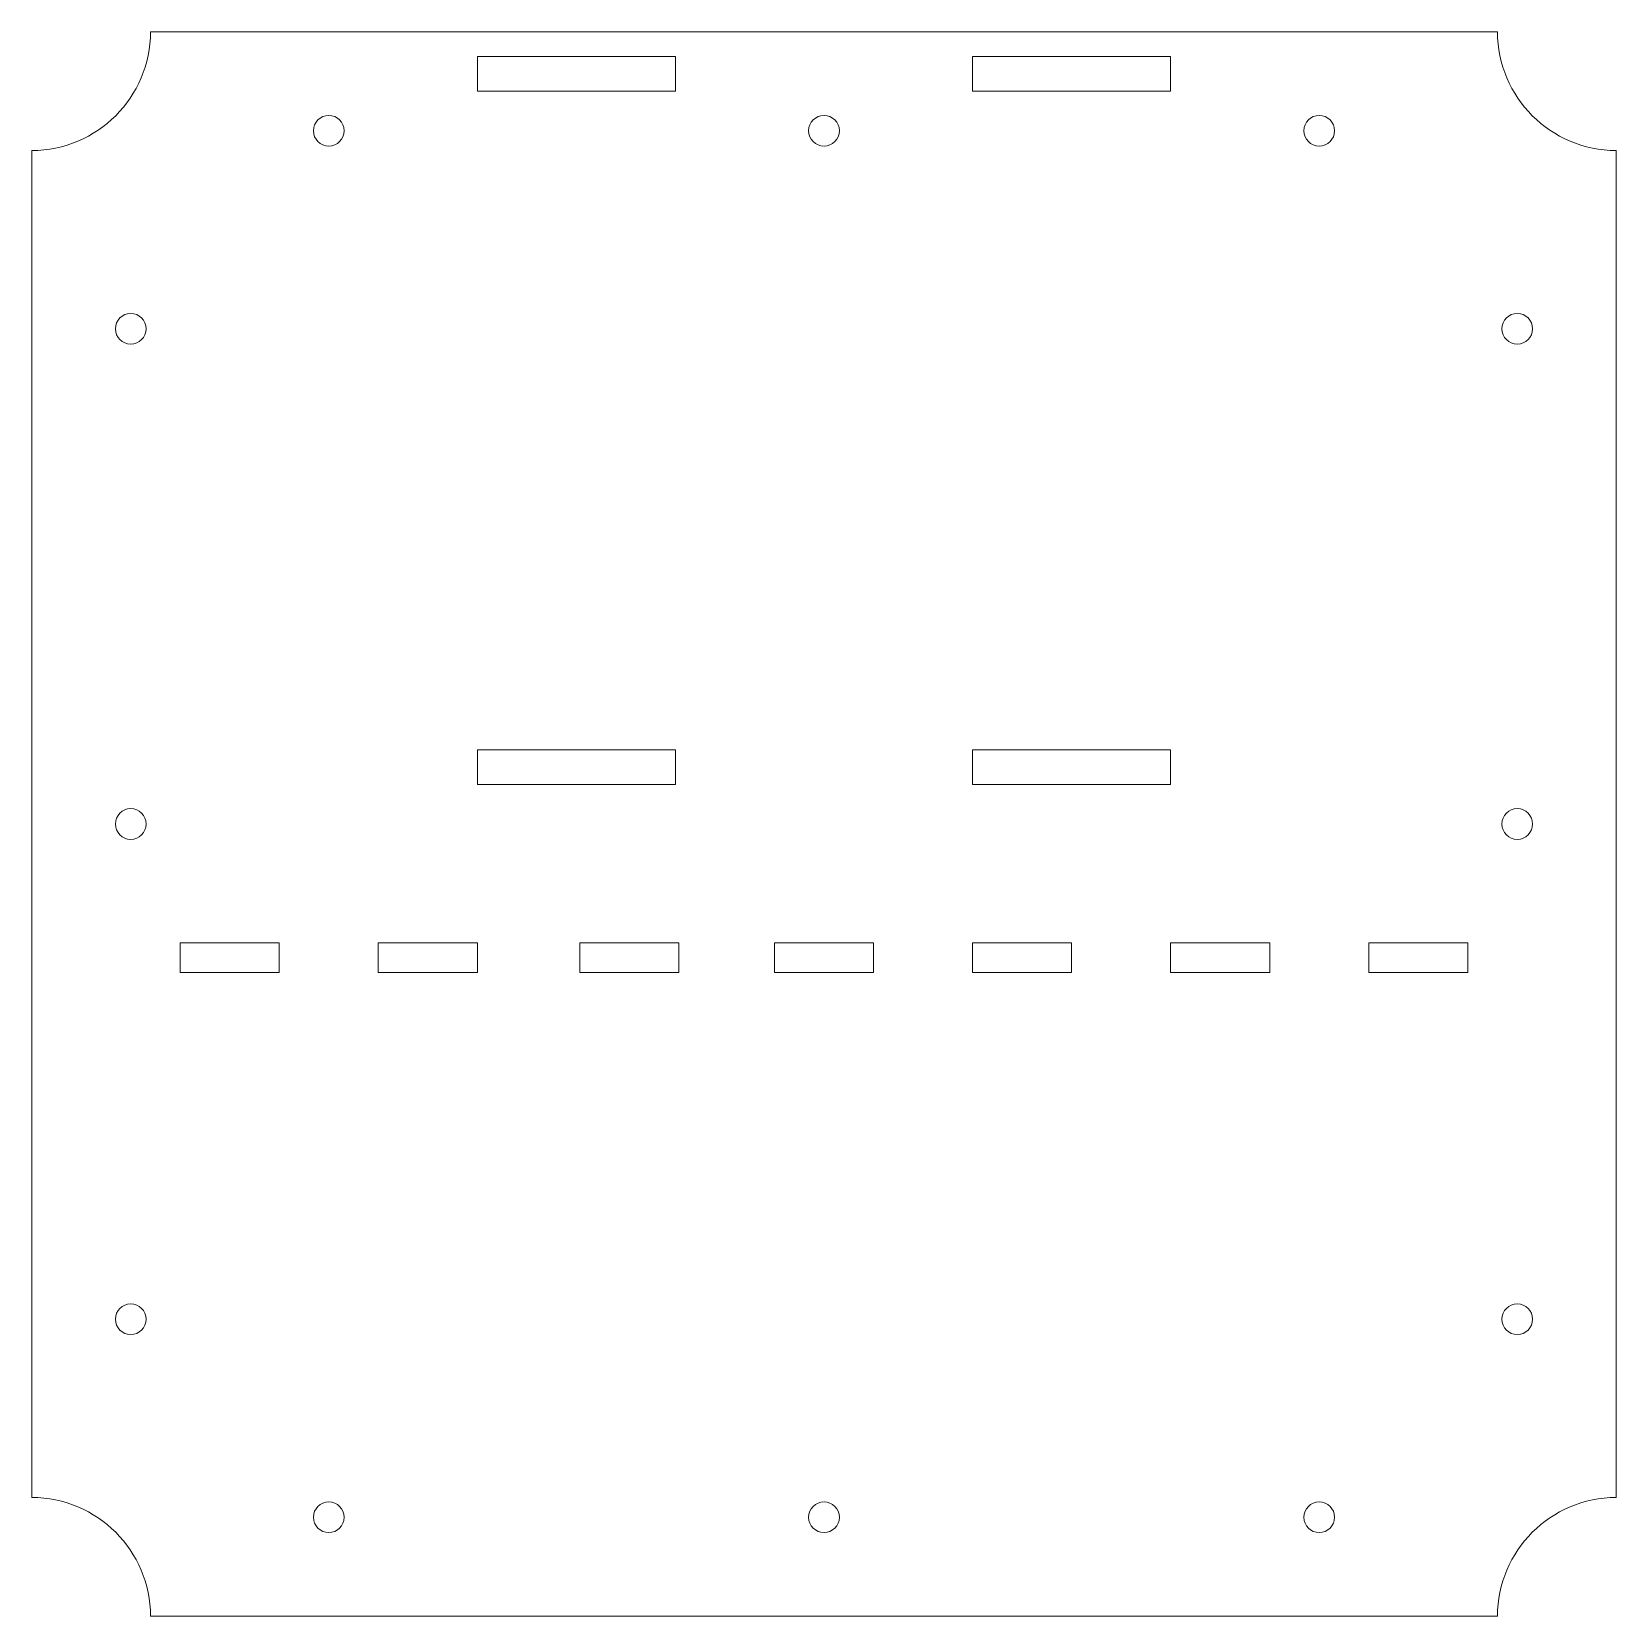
# Model space of a CAD drawing. Header units: inches. Extents: x 50 to 210, y 50 to 210.
import ezdxf

# ---------------------------------------------------------------- set-up
doc = ezdxf.new("R2010")
doc.units = ezdxf.units.IN
doc.header["$MEASUREMENT"] = 0
doc.layers.add('Paper', color=7, linetype='Continuous')

msp = doc.modelspace()

# ---------------------------------------------------------------- linework, layer by layer
at = {"layer": 'Paper', "color": 0, "linetype": 'ByBlock', "lineweight": 0}
for p, q in [((62, 210), (198, 210)), ((50, 62), (50, 198)), ((210, 62), (210, 198)), ((62, 50), (198, 50))]:
    msp.add_line(p, q, dxfattribs=at)
for points in [[(95, 204), (115, 204), (115, 207.5), (95, 207.5)], [(145, 204), (165, 204), (165, 207.5), (145, 207.5)], [(95, 134), (115, 134), (115, 137.5), (95, 137.5)], [(145, 134), (165, 134), (165, 137.5), (145, 137.5)], [(65, 115), (75, 115), (75, 118), (65, 118)], [(85, 115), (95, 115), (95, 118), (85, 118)], [(105.34, 115), (115.34, 115), (115.34, 118), (105.34, 118)], [(125, 115), (135, 115), (135, 118), (125, 118)], [(145, 115), (155, 115), (155, 118), (145, 118)], [(165, 115), (175, 115), (175, 118), (165, 118)], [(185, 115), (195, 115), (195, 118), (185, 118)]]:
    msp.add_lwpolyline(points, close=True, dxfattribs=at)
for centre in [(80, 200), (130, 200), (180, 200), (60, 180), (200, 180), (60, 130), (200, 130), (60, 80), (200, 80), (80, 60), (130, 60), (180, 60)]:
    msp.add_circle(centre, 1.55, dxfattribs=at)
at = {"layer": 'Paper', "linetype": 'ByBlock', "lineweight": 0}
for centre, major_axis in [((50, 210), (0, -12)), ((210, 210), (-12, 0)), ((50, 50), (12, 0)), ((210, 50), (0, 12))]:
    msp.add_ellipse(centre, major_axis=major_axis, ratio=1, start_param=0, end_param=1.570796, dxfattribs=at)

doc.saveas('drawing.dxf')
